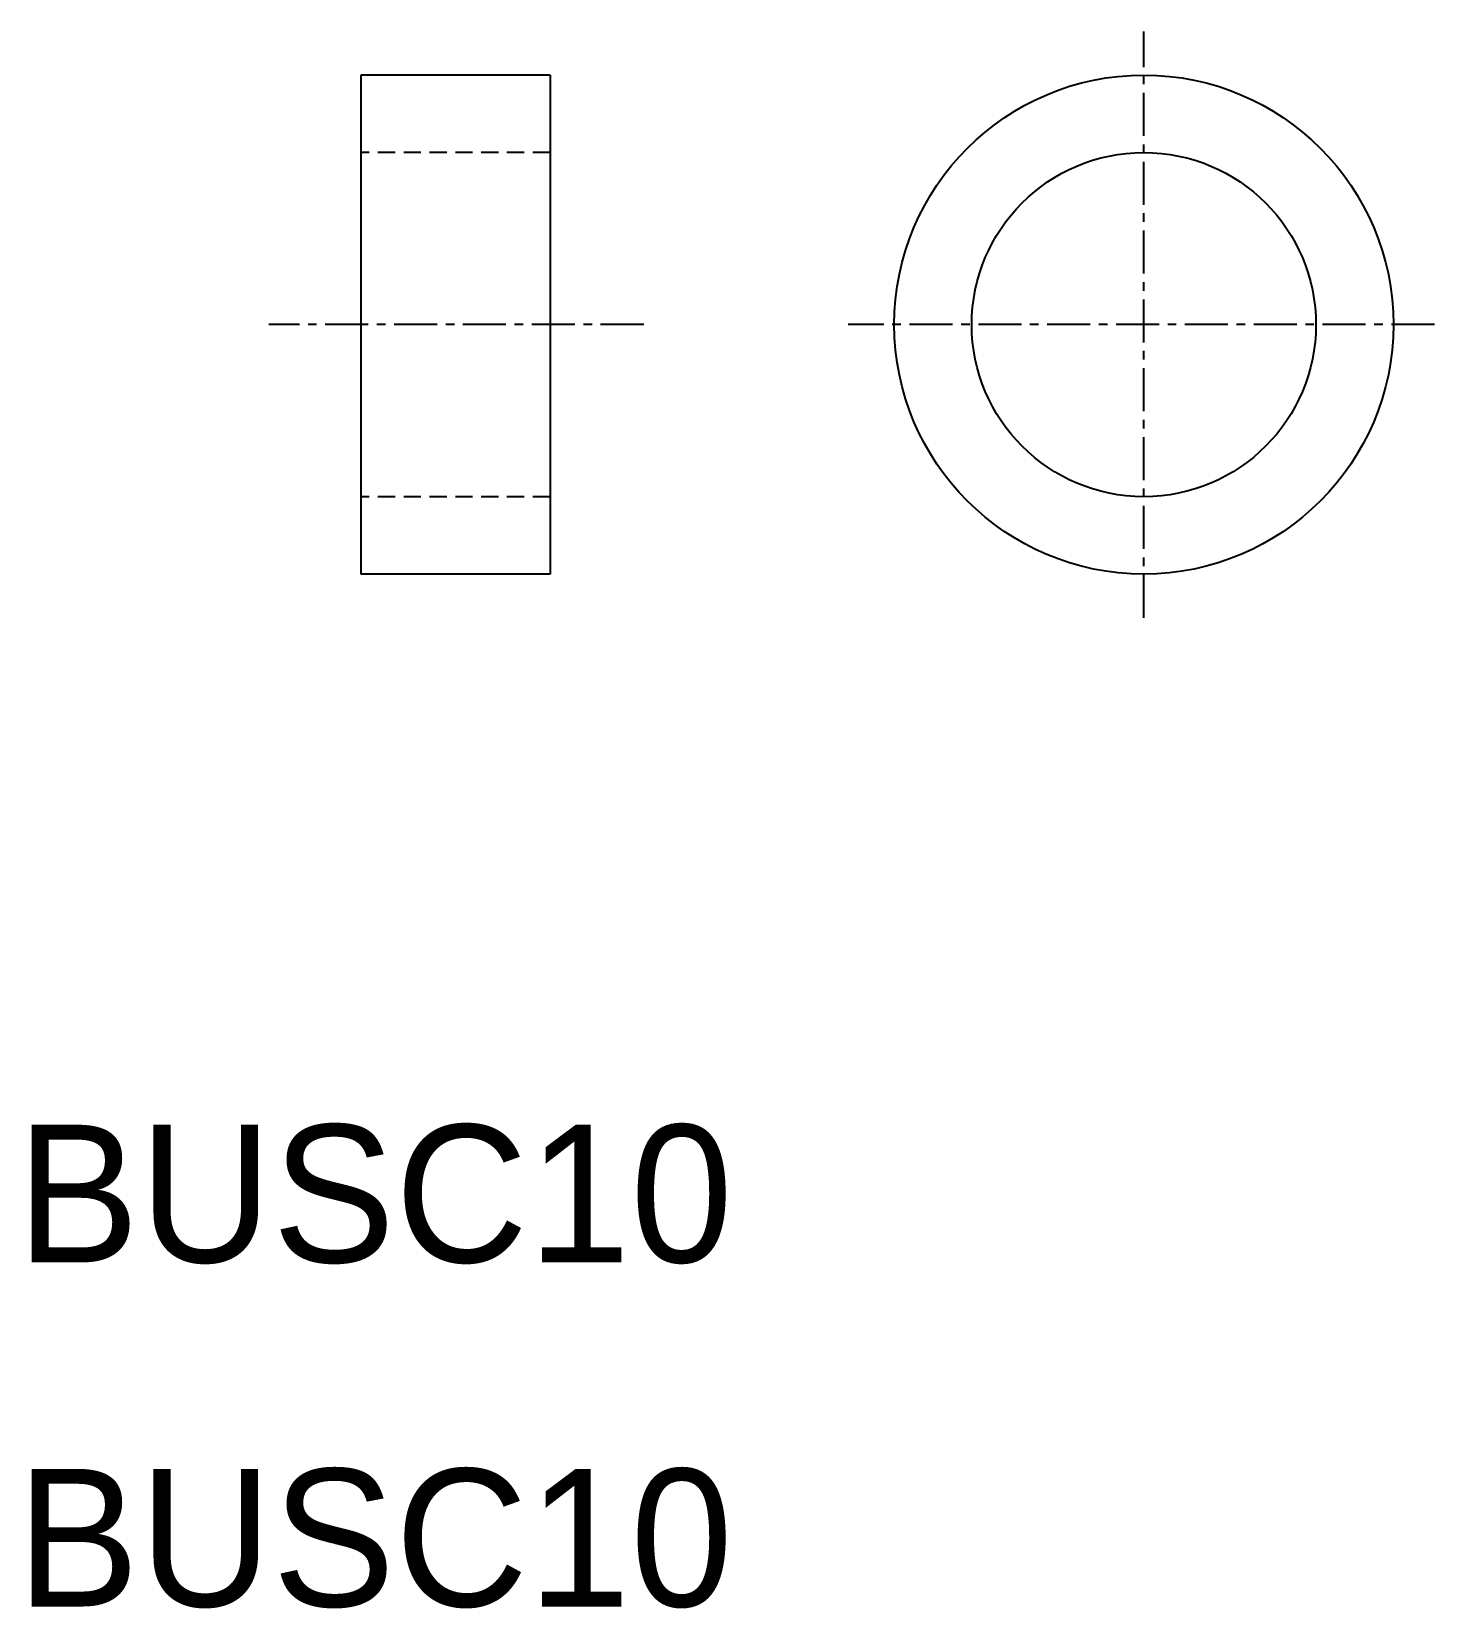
# Model space of a CAD drawing. Extents: x 10.4 to 51.2, y 9.9 to 55.8.
import ezdxf

# ---------------------------------------------------------------- set-up
doc = ezdxf.new("R2010")
doc.units = 0
doc.linetypes.add('CENTER', pattern=[2, 1.25, -0.25, 0.25, -0.25])
doc.linetypes.add('DASHED', pattern=[0.75, 0.5, -0.25])
doc.layers.get('0').update_dxf_attribs({"linetype": 'CONTINUOUS'})
doc.layers.add('CENTER', color=1, linetype='CENTER')

msp = doc.modelspace()

# ---------------------------------------------------------------- linework, layer by layer
at = {"color": 7, "linetype": 'CONTINUOUS'}
for p, q in [((25.5, 54.5), (20, 54.5)), ((20, 54.5), (20, 40)), ((25.5, 54.5), (25.5, 40)), ((25.5, 40), (20, 40))]:
    msp.add_line(p, q, dxfattribs=at)
at = {"color": 3, "linetype": 'DASHED'}
for p, q in [((25.5, 52.25), (20, 52.25)), ((25.5, 42.25), (20, 42.25))]:
    msp.add_line(p, q, dxfattribs=at)
at = {"color": 7, "linetype": 'CONTINUOUS'}
for radius in [7.25, 5]:
    msp.add_circle((42.75, 47.25), radius, dxfattribs=at)
at = {"layer": 'CENTER', "color": 1, "linetype": 'CENTER'}
for p, q in [((42.75, 38.734), (42.75, 55.766)), ((28.221, 47.25), (17.328, 47.25)), ((51.192, 47.25), (34.159, 47.25))]:
    msp.add_line(p, q, dxfattribs=at)

# ---------------------------------------------------------------- texts
at = {"color": 7, "linetype": 'CONTINUOUS'}
for p in [(10, 20), (10, 10)]:
    msp.add_text('BUSC10', height=4, dxfattribs=at).set_placement(p)

doc.saveas('drawing.dxf')
